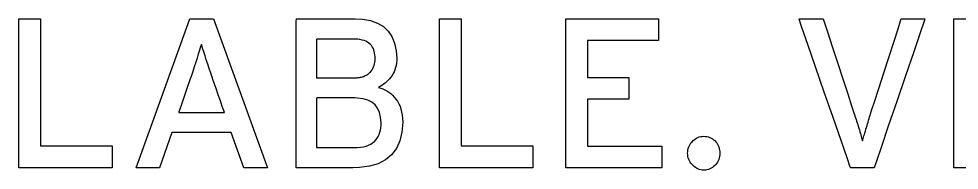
# Model space of a CAD drawing. Extents: x 1 to 47.7, y 0.2 to 35.
# Drawn here: x 14.857 to 16.518, y 25.846 to 26.112 of the extents above; entities that cross this region are included whole.
import ezdxf

# ---------------------------------------------------------------- set-up
doc = ezdxf.new("R2010")
doc.units = 0
doc.header["$MEASUREMENT"] = 0
doc.layers.add('7_0_____DWG', color=7, linetype='CONTINUOUS')

msp = doc.modelspace()

# ---------------------------------------------------------------- linework, layer by layer
at = {"layer": '7_0_____DWG'}
for points in [[(14.8571, 25.85), (14.8571, 26.1124), (14.8951, 26.1124), (14.8951, 25.8884), (15.0219, 25.8884), (15.0219, 25.85), (14.8571, 25.85)], [(15.2542, 25.85), (15.2322, 25.9123), (15.1271, 25.9123), (15.1053, 25.85), (15.0645, 25.85), (15.159, 26.1124), (15.2007, 26.1124), (15.2963, 25.85), (15.2542, 25.85)], [(15.6001, 25.85), (15.6001, 26.1124), (15.6382, 26.1124), (15.6382, 25.8884), (15.7649, 25.8884), (15.7649, 25.85), (15.6001, 25.85)], [(15.8231, 25.85), (15.8231, 26.1124), (15.9869, 26.1124), (15.9869, 26.0743), (15.8612, 26.0743), (15.8612, 26.0091), (15.9342, 26.0091), (15.9342, 25.971), (15.8612, 25.971), (15.8612, 25.8881), (15.9924, 25.8881), (15.9924, 25.85), (15.8231, 25.85)], [(16.5082, 25.85), (16.5082, 26.1124), (16.6719, 26.1124), (16.6719, 26.0743), (16.5462, 26.0743), (16.5462, 26.0091), (16.6192, 26.0091), (16.6192, 25.971), (16.5462, 25.971), (16.5462, 25.8881), (16.6774, 25.8881), (16.6774, 25.85), (16.5082, 25.85)]]:
    msp.add_lwpolyline(points, dxfattribs=at)
for points in [[(15.535, 25.9305), (15.5335, 25.9127), (15.5298, 25.8972), (15.5238, 25.8839), (15.5154, 25.8728), (15.5047, 25.8639), (15.4917, 25.8572), (15.4764, 25.8526), (15.4588, 25.8503), (15.4472, 25.85), (15.4403, 25.85), (15.428, 25.85), (15.4121, 25.85), (15.3946, 25.85), (15.3774, 25.85), (15.3625, 25.85), (15.3517, 25.85), (15.3471, 25.85), (15.3471, 25.8579), (15.3471, 25.8827), (15.3471, 25.9195), (15.3471, 25.9633), (15.3471, 26.0091), (15.3471, 26.0518), (15.3471, 26.0864), (15.3471, 26.1079), (15.3475, 26.1124), (15.3539, 26.1124), (15.3661, 26.1124), (15.3823, 26.1124), (15.4003, 26.1124), (15.4182, 26.1124), (15.434, 26.1124), (15.4457, 26.1124), (15.4513, 26.1124), (15.4639, 26.1118), (15.4781, 26.1093), (15.4904, 26.105), (15.5008, 26.0989), (15.5094, 26.0909), (15.516, 26.0811), (15.5207, 26.0695), (15.5236, 26.056), (15.5244, 26.0432), (15.5243, 26.0388), (15.5238, 26.0345), (15.5232, 26.0304), (15.5223, 26.0265), (15.5211, 26.0228), (15.5197, 26.0192), (15.518, 26.0158), (15.5161, 26.0126), (15.514, 26.0097), (15.5118, 26.0068), (15.5094, 26.0042), (15.5068, 26.0017), (15.5041, 25.9993), (15.5012, 25.9971), (15.4982, 25.9951), (15.495, 25.9932), (15.4925, 25.9916), (15.4962, 25.9905), (15.4999, 25.9892), (15.5034, 25.9875), (15.5069, 25.9855), (15.5103, 25.9832), (15.5137, 25.9806), (15.5169, 25.9777), (15.5201, 25.9745), (15.5231, 25.971), (15.5258, 25.9671), (15.5282, 25.9629), (15.5302, 25.9583), (15.5318, 25.9534), (15.5331, 25.9482), (15.5341, 25.9426), (15.5347, 25.9367)], [(16.3673, 25.85), (16.3658, 25.85), (16.3617, 25.85), (16.3558, 25.85), (16.3488, 25.85), (16.3417, 25.85), (16.335, 25.85), (16.3297, 25.85), (16.3264, 25.85), (16.3253, 25.8513), (16.3196, 25.8675), (16.309, 25.8982), (16.295, 25.9384), (16.2794, 25.9833), (16.2639, 26.0279), (16.2502, 26.0674), (16.2399, 26.097), (16.2348, 26.1116), (16.2354, 26.1124), (16.239, 26.1124), (16.2447, 26.1124), (16.2516, 26.1124), (16.259, 26.1124), (16.2661, 26.1124), (16.2721, 26.1124), (16.2761, 26.1124), (16.2774, 26.1123), (16.2798, 26.1051), (16.2855, 26.0877), (16.2934, 26.0634), (16.3026, 26.0353), (16.3121, 26.0065), (16.3207, 25.9801), (16.3275, 25.9592), (16.3315, 25.947), (16.3326, 25.9438), (16.3335, 25.941), (16.3345, 25.9381), (16.3355, 25.9352), (16.3365, 25.9323), (16.3375, 25.9292), (16.3385, 25.9261), (16.3395, 25.923), (16.3406, 25.9198), (16.3415, 25.9166), (16.3424, 25.9135), (16.3432, 25.9106), (16.3439, 25.9079), (16.3446, 25.9053), (16.3453, 25.9029), (16.3459, 25.9007), (16.3464, 25.8986), (16.3469, 25.8974), (16.3474, 25.8993), (16.3479, 25.9015), (16.3486, 25.9037), (16.3493, 25.9062), (16.3501, 25.9088), (16.3509, 25.9116), (16.3519, 25.9146), (16.3529, 25.9178), (16.3539, 25.921), (16.3549, 25.9243), (16.3558, 25.9275), (16.3568, 25.9306), (16.3577, 25.9336), (16.3586, 25.9366), (16.3595, 25.9395), (16.3603, 25.9424), (16.3612, 25.9452), (16.3629, 25.9506), (16.368, 25.9663), (16.3755, 25.9895), (16.3845, 26.0171), (16.3938, 26.0459), (16.4025, 26.073), (16.4097, 26.095), (16.4142, 26.109), (16.4154, 26.1124), (16.4178, 26.1124), (16.4225, 26.1124), (16.4288, 26.1124), (16.436, 26.1124), (16.4432, 26.1124), (16.4497, 26.1124), (16.4546, 26.1124), (16.4572, 26.1124), (16.456, 26.1083), (16.4489, 26.0877), (16.4374, 26.054), (16.4229, 26.012), (16.4074, 25.9667), (16.3924, 25.923), (16.3796, 25.8857), (16.3707, 25.8597)], [(15.4864, 26.0421), (15.4863, 26.0455), (15.486, 26.0488), (15.4854, 26.0519), (15.4847, 26.0549), (15.4838, 26.0578), (15.4826, 26.0606), (15.4812, 26.0632), (15.4797, 26.0656), (15.4777, 26.0679), (15.4754, 26.0698), (15.4728, 26.0715), (15.4699, 26.073), (15.4667, 26.0742), (15.4632, 26.0751), (15.4595, 26.0758), (15.4555, 26.0763), (15.4511, 26.0765), (15.4485, 26.0765), (15.4416, 26.0765), (15.4316, 26.0765), (15.42, 26.0765), (15.4081, 26.0765), (15.3971, 26.0765), (15.3885, 26.0765), (15.3836, 26.0765), (15.3829, 26.0758), (15.3829, 26.0709), (15.3829, 26.0623), (15.3829, 26.0514), (15.3829, 26.0395), (15.3829, 26.028), (15.3829, 26.0181), (15.3829, 26.0111), (15.3829, 26.0085), (15.3855, 26.0085), (15.3925, 26.0085), (15.4024, 26.0085), (15.414, 26.0085), (15.426, 26.0085), (15.4369, 26.0085), (15.4455, 26.0085), (15.4505, 26.0085), (15.4523, 26.0086), (15.4545, 26.0086), (15.4566, 26.0088), (15.4586, 26.0091), (15.4606, 26.0094), (15.4624, 26.0098), (15.4642, 26.0104), (15.4658, 26.011), (15.4674, 26.0117), (15.4689, 26.0124), (15.4704, 26.0131), (15.4718, 26.0139), (15.4731, 26.0148), (15.4744, 26.0157), (15.4756, 26.0166), (15.4768, 26.0176), (15.4779, 26.0186), (15.4793, 26.0203), (15.481, 26.0226), (15.4824, 26.025), (15.4836, 26.0276), (15.4846, 26.0302), (15.4854, 26.033), (15.486, 26.0359), (15.4863, 26.0389)], [(15.1991, 26.0078), (15.1962, 26.0164), (15.1934, 26.0247), (15.1907, 26.0327), (15.1882, 26.0402), (15.1859, 26.0475), (15.1837, 26.0543), (15.1816, 26.0609), (15.1797, 26.0671), (15.1779, 26.0635), (15.1761, 26.0571), (15.174, 26.0504), (15.1718, 26.0433), (15.1694, 26.0358), (15.1669, 26.0279), (15.1642, 26.0197), (15.1613, 26.011), (15.1598, 26.0065), (15.158, 26.0015), (15.1551, 25.9932), (15.1516, 25.9829), (15.1478, 25.972), (15.1442, 25.9617), (15.1413, 25.9534), (15.1395, 25.9483), (15.1398, 25.9474), (15.1455, 25.9474), (15.156, 25.9474), (15.1694, 25.9474), (15.1841, 25.9474), (15.1983, 25.9474), (15.2102, 25.9474), (15.218, 25.9474), (15.2201, 25.9475), (15.2189, 25.9509), (15.2164, 25.9581), (15.213, 25.9678), (15.2092, 25.9787), (15.2055, 25.9895), (15.2022, 25.9988), (15.1999, 26.0053)], [(15.4968, 25.9294), (15.496, 25.9391), (15.494, 25.9475), (15.4907, 25.9548), (15.4861, 25.9609), (15.4803, 25.9657), (15.4732, 25.9693), (15.4649, 25.9717), (15.4553, 25.9729), (15.4506, 25.973), (15.4447, 25.973), (15.4352, 25.973), (15.4235, 25.973), (15.4112, 25.973), (15.3996, 25.973), (15.3901, 25.973), (15.3842, 25.973), (15.3829, 25.9726), (15.3829, 25.9671), (15.3829, 25.9564), (15.3829, 25.9424), (15.3829, 25.9268), (15.3829, 25.9116), (15.3829, 25.8985), (15.3829, 25.8893), (15.3829, 25.8859), (15.3856, 25.8859), (15.3928, 25.8859), (15.403, 25.8859), (15.4148, 25.8859), (15.4269, 25.8859), (15.4378, 25.8859), (15.4461, 25.8859), (15.4505, 25.8859), (15.4547, 25.8859), (15.4603, 25.8864), (15.4655, 25.8871), (15.4702, 25.8882), (15.4745, 25.8897), (15.4784, 25.8916), (15.4819, 25.8937), (15.485, 25.8963), (15.4875, 25.8991), (15.4897, 25.9021), (15.4916, 25.9053), (15.4932, 25.9088), (15.4945, 25.9125), (15.4955, 25.9164), (15.4963, 25.9205), (15.4967, 25.9248)], [(16.0952, 25.8754), (16.095, 25.8726), (16.0946, 25.8699), (16.094, 25.8673), (16.0932, 25.8648), (16.0922, 25.8624), (16.0909, 25.8601), (16.0895, 25.858), (16.0878, 25.8559), (16.086, 25.8539), (16.084, 25.8521), (16.0819, 25.8506), (16.0796, 25.8492), (16.0773, 25.8481), (16.0748, 25.8472), (16.0722, 25.8465), (16.0695, 25.846), (16.0667, 25.8458), (16.0639, 25.846), (16.0612, 25.8465), (16.0587, 25.8472), (16.0563, 25.8481), (16.054, 25.8492), (16.0518, 25.8506), (16.0497, 25.8521), (16.0477, 25.8539), (16.0458, 25.8559), (16.044, 25.858), (16.0424, 25.8601), (16.0411, 25.8624), (16.04, 25.8648), (16.0392, 25.8673), (16.0386, 25.8699), (16.0382, 25.8726), (16.0381, 25.8754), (16.0382, 25.8784), (16.0386, 25.8812), (16.0392, 25.884), (16.04, 25.8866), (16.0411, 25.8891), (16.0424, 25.8914), (16.044, 25.8937), (16.0458, 25.8958), (16.0477, 25.8978), (16.0497, 25.8995), (16.0518, 25.901), (16.054, 25.9023), (16.0563, 25.9034), (16.0587, 25.9042), (16.0612, 25.9048), (16.0639, 25.9053), (16.0667, 25.9054), (16.0695, 25.9053), (16.0722, 25.9048), (16.0748, 25.9042), (16.0773, 25.9034), (16.0796, 25.9023), (16.0819, 25.901), (16.084, 25.8995), (16.086, 25.8978), (16.0878, 25.8958), (16.0895, 25.8937), (16.0909, 25.8914), (16.0922, 25.8891), (16.0932, 25.8866), (16.094, 25.884), (16.0946, 25.8812), (16.095, 25.8784)]]:
    msp.add_lwpolyline(points, close=True, dxfattribs=at)

doc.saveas('drawing.dxf')
